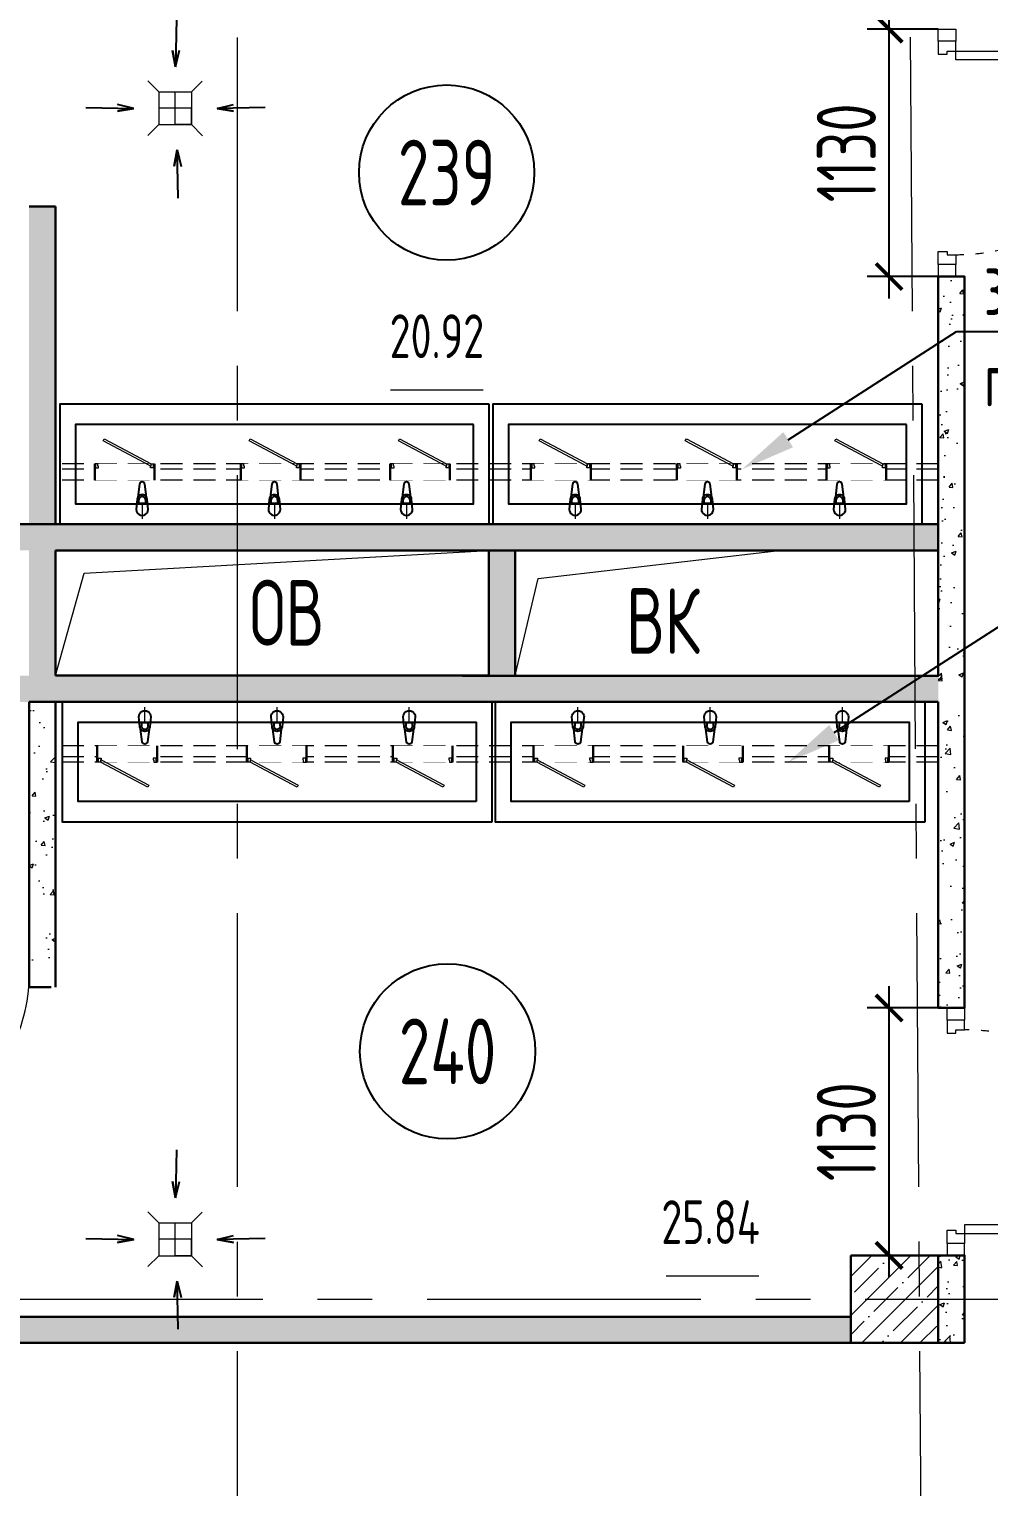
# Model space of a CAD drawing. Header units: millimetres. Extents: x -354900 to 8840672, y 0 to 292181.
# Drawn here: x -57246 to -52865, y 117744 to 124401 of the extents above; entities that cross this region are included whole.
import ezdxf
from ezdxf import colors
from ezdxf.entities.mleader import LeaderData, LeaderLine
from ezdxf.enums import TextEntityAlignment as Align
from ezdxf.math import Vec2, Vec3

# ---------------------------------------------------------------- set-up
doc = ezdxf.new("R2010")
doc.units = ezdxf.units.MM
doc.header["$MEASUREMENT"] = 0
doc.set_wipeout_variables(frame=1)
for name, pattern in [('ACAD_ISO03W100', [30, 12, -18]), ('ADSK_Штриховая_ш2 п1', [3, 2, -1]), ('CENTER', [2, 1.25, -0.25, 0.25, -0.25])]:
    doc.linetypes.add(name, pattern=pattern)
doc.layers.get('0').update_dxf_attribs({"color": 250, "lineweight": 9})
for name, color, linetype, lineweight in [('АР_Выноски АПР', 7, 'Continuous', 5), ('АР_Двери', 5, 'Continuous', 18), ('АР_Колонны', 5, 'Continuous', 30), ('АР_Колонны Штрих', 250, 'Continuous', 5), ('АР_Маркер экспликации', 239, 'Continuous', 13), ('АР_Номер помещения', 1, 'Continuous', 25), ('АР_Оси', 193, 'Continuous', 9), ('АР_Перегородки газоблок', 165, 'Continuous', 30), ('АР_Перегородки газоблок_Штрих', 165, 'Continuous', 5), ('АР_Помещения_площадь', 19, 'Continuous', 9), ('АР_Размеры дверей', 15, 'Continuous', 0), ('АР_тонкая линия', 250, 'Continuous', 0)]:
    doc.layers.add(name, color=color, linetype=linetype, lineweight=lineweight)
for name, color, linetype in [('АР_Отверстия', 251, 'Continuous'), ('ТХ_ВК_оборуд.ТХ', 250, 'Continuous'), ('ТХ_ВК_трапы', 5, 'Continuous'), ('ТХ_сантехника', 253, 'Continuous')]:
    doc.layers.add(name, color=color, linetype=linetype)
doc.styles.add('ICOCPEUR', font='isocpeur.ttf')
doc.styles.add('ISOCPEUR', font='isocpeur.ttf', dxfattribs={"width": 0.7})
doc.styles.get("Standard").update_dxf_attribs({"font": 'isocpeur.ttf'})
doc.dimstyles.new('R_100', dxfattribs={"dimtxt": 270, "dimasz": 120, "dimexe": 100, "dimexo": 0, "dimgap": 60, "dimtad": 1, "dimdec": 0, "dimrnd": 5, "dimzin": 0, "dimdsep": 46, "dimtxsty": 'ISOCPEUR', "dimblk": 'ARCHTICK', "dimcen": 0, "dimdle": 100, "dimclrd": 256, "dimclre": 256, "dimclrt": 256, "dimadec": 0, "dimazin": 0, "dimtfac": 2, "dimtdec": 0, "dimtofl": 0, "dimtmove": 1, "dimatfit": 3, "dimfxl": 1, "dimtvp": 3, "dimtolj": 1, "dimtzin": 0, "dimarcsym": 0})
pattern_1 = [(50, (0, 0), (215.17805, -18.82564), [22.5, -247.5]), (355, (0, 0), (-41.6254, 225.65764), [18, -198]), (100.45144, (17.93, -1.57), (173.55265, 206.832), [19.12206, -210.34263]), (46.1842, (0, 60), (320.1724, -49.6558), [33.75, -371.25]), (96.63564, (26.68, 55.86), (280.3986, 292.2356), [28.6831, -315.5141]), (351.18416, (0, 60), (280.3986, 292.2356), [27, -297]), (21, (30, 45), (179.07212, -120.78567), [22.5, -247.5]), (326, (30, 45), (72.9946, 217.545), [18, -198]), (71.45144, (44.92, 34.93), (252.0667, 96.75935), [19.12206, -210.34263]), (37.5, (0, 0), (3.647957, 99.868156), [0, -195.6, 0, -201, 0, -198.75]), (7.5, (0, 0), (78.92086, 118.32351), [0, -114.6, 0, -191.1, 0, -75.75]), (327.5, (-66.9, 0), (160.14673, -6.76646), [0, -75, 0, -234, 0, -310.5]), (317.5, (-96.9, 0), (174.95585, 30.0315), [0, -97.5, 0, -155.4, 0, -220.5])]

# ---------------------------------------------------------------- blocks, each defined once
blk = doc.blocks.new('*U10')
for p, q in [((0, 0), (0, 50)), ((700, 0), (700, 50))]:
    blk.add_line(p, q)
blk.add_lwpolyline([(0, 0), (606.2, -350), (628.1, -312.1), (21.9, 37.9)], close=True)
blk.add_arc((0, 0), 700, 330, 0)
blk = doc.blocks.new('*U498')
for points in [[(0, 0), (0, -80), (55, -80), (55, 0), (0, 0)], [(55, -80), (55, 0), (115, 0), (115, -40), (100, -40), (100, -80), (55, -80)], [(1075, -80), (1075, 0), (1015, 0), (1015, -40), (1030, -40), (1030, -80), (1075, -80)], [(1130, 0), (1130, -80), (1075, -80), (1075, 0), (1130, 0)]]:
    blk.add_lwpolyline(points)
blk.add_lwpolyline([(100, -80), (100, -1010), (140, -1010), (140, -80)], close=True)
at = {"linetype": 'ACAD_ISO03W100', "ltscale": 3}
blk.add_arc((100, -80), 930, 270, 0, dxfattribs=at)
blk = doc.blocks.new('*U453')
for points in [[(-55, -80), (-55, 0), (-115, 0), (-115, -40), (-100, -40), (-100, -80), (-55, -80)], [(0, 0), (0, -80), (-55, -80), (-55, 0), (0, 0)], [(-1130, 0), (-1130, -80), (-1075, -80), (-1075, 0), (-1130, 0)], [(-1075, -80), (-1075, 0), (-1015, 0), (-1015, -40), (-1030, -40), (-1030, -80), (-1075, -80)]]:
    blk.add_lwpolyline(points)
blk.add_lwpolyline([(-100, -80), (-100, -1010), (-140, -1010), (-140, -80)], close=True)
at = {"linetype": 'ACAD_ISO03W100', "ltscale": 3}
blk.add_arc((-100, -80), 930, 180, 270, dxfattribs=at)
blk = doc.blocks.new('*U58')
at = {"layer": 'АР_Номер помещения', "color": 7}
blk.add_circle((-10976.8, 1518.2), 400, dxfattribs=at)
at = {"layer": 'АР_Помещения_площадь', "color": 7}
blk.add_line((-10810.6, 524.5), (-11233, 524.5), dxfattribs=at)
at = {"color": 7, "style": 'ISOCPEUR', "width": 0.7, "flags": 1}
blk.add_attdef('КАТЕГОРИЯ', (-499.2, -2092.2), '', height=250, dxfattribs=at)
at = {"layer": 'АР_Номер помещения', "color": 7, "style": 'ISOCPEUR', "width": 0.7}
blk.add_attdef('НОМЕР_ПОМЕЩЕНИЯ', text='', height=300, dxfattribs=at).set_placement((-10976.8, 1518.2), align=Align.MIDDLE_CENTER)
at = {"layer": 'АР_Помещения_площадь', "color": 7, "lineweight": 30, "width": 0.7, "flags": 104}
blk.add_attdef('ИМЯ_ПОМЕЩЕНИЯ', text='', height=100, dxfattribs=at).set_placement((129.6, 1300.5), align=Align.MIDDLE_CENTER)
at = {"layer": 'АР_Помещения_площадь', "color": 7, "style": 'ISOCPEUR', "width": 0.7}
blk.add_attdef('ПЛОЩАДЬ_ПОМЕЩЕНИЯ', text='', height=200, dxfattribs=at).set_placement((-10805.7, 771), align=Align.MIDDLE_RIGHT)
blk = doc.blocks.new('*U59')
at = {"layer": 'АР_Номер помещения', "color": 7}
blk.add_circle((-10972.8, 1244.6), 400, dxfattribs=at)
at = {"layer": 'АР_Помещения_площадь', "color": 7}
blk.add_line((-9552.1, 218.3), (-9974.5, 218.3), dxfattribs=at)
at = {"color": 7, "style": 'ISOCPEUR', "width": 0.7, "flags": 1}
blk.add_attdef('КАТЕГОРИЯ', (-499.2, -2092.2), '', height=250, dxfattribs=at)
at = {"layer": 'АР_Номер помещения', "color": 7, "style": 'ISOCPEUR', "width": 0.7}
blk.add_attdef('НОМЕР_ПОМЕЩЕНИЯ', text='', height=300, dxfattribs=at).set_placement((-10972.8, 1244.6), align=Align.MIDDLE_CENTER)
at = {"layer": 'АР_Помещения_площадь', "color": 7, "lineweight": 30, "width": 0.7, "flags": 104}
blk.add_attdef('ИМЯ_ПОМЕЩЕНИЯ', text='', height=100, dxfattribs=at).set_placement((129.6, 1300.5), align=Align.MIDDLE_CENTER)
at = {"layer": 'АР_Помещения_площадь', "color": 7, "style": 'ISOCPEUR', "width": 0.7}
blk.add_attdef('ПЛОЩАДЬ_ПОМЕЩЕНИЯ', text='', height=200, dxfattribs=at).set_placement((-9547.3, 464.8), align=Align.MIDDLE_RIGHT)
blk = doc.blocks.new('Из_буфера31843')
for p, q in [((365.8, 166.1), (359.2, 113.1)), ((394.6, 113.1), (388, 166.1)), ((915.8, 166.1), (909.2, 113.1)), ((944.6, 113.1), (938, 166.1)), ((1465.7, 166.1), (1459.1, 113.1)), ((1494.5, 113.1), (1487.9, 166.1)), ((355.9, 103.6), (351.9, 61.7)), ((363.3, 86.6), (363.3, 101.5)), ((390.5, 86.6), (363.3, 86.6)), ((390.5, 101.5), (390.5, 86.6)), ((401.9, 61.7), (397.9, 103.6)), ((905.9, 103.6), (901.9, 61.7)), ((913.3, 86.6), (913.3, 101.5)), ((940.5, 86.6), (913.3, 86.6)), ((940.5, 101.5), (940.5, 86.6)), ((951.9, 61.7), (947.9, 103.6)), ((1455.8, 103.6), (1451.8, 61.7)), ((1463.2, 86.6), (1463.2, 101.5)), ((1490.4, 86.6), (1463.2, 86.6)), ((1490.4, 101.5), (1490.4, 86.6)), ((1501.8, 61.7), (1497.8, 103.6))]:
    blk.add_line(p, q)
at = {"lineweight": 13, "ltscale": 500}
for p, q in [((376.9, 85), (376.9, 22.5)), ((926.9, 85), (926.9, 22.5)), ((1476.9, 85), (1476.9, 22.5))]:
    blk.add_line(p, q, dxfattribs=at)
for points in [[(1819.9, 500), (33.9, 500), (33.9, 0), (1819.9, 0)], [(1754.9, 415), (98.9, 415), (98.9, 85), (1754.9, 85)]]:
    blk.add_lwpolyline(points, close=True)
for centre, major_axis, start_param, end_param in [((376.9, 101.7), (-14.9, 14.9), 4.498953, 6.496621), ((376.9, 164.7), (-7.91, 7.91), 4.051589, 6.943986), ((926.9, 101.7), (-14.9, 14.9), 4.498953, 6.496621), ((926.9, 164.7), (-7.91, 7.91), 4.051589, 6.943986), ((1476.8, 101.7), (-14.9, 14.9), 4.498953, 6.496621), ((1476.8, 164.7), (-7.91, 7.91), 4.051589, 6.943986), ((376.9, 61.7), (-17.7, -17.7), 5.497787, 8.63938), ((376.9, 101.7), (-14.9, -14.9), 4.925825, 5.40756), ((376.9, 101.5), (-9.62, 9.62), 3.926991, 7.068583), ((376.9, 101.7), (-14.9, 14.9), 4.017217, 4.498953), ((926.9, 61.7), (-17.7, -17.7), 5.497787, 8.63938), ((926.9, 101.7), (-14.9, -14.9), 4.925825, 5.40756), ((926.9, 101.5), (-9.62, 9.62), 3.926991, 7.068583), ((926.9, 101.7), (-14.9, 14.9), 4.017217, 4.498953), ((1476.8, 61.7), (-17.7, -17.7), 5.497787, 8.63938), ((1476.8, 101.7), (-14.9, -14.9), 4.925825, 5.40756), ((1476.8, 101.5), (-9.62, 9.62), 3.926991, 7.068583), ((1476.8, 101.7), (-14.9, 14.9), 4.017217, 4.498953)]:
    blk.add_ellipse(centre, major_axis=major_axis, ratio=1, start_param=start_param, end_param=end_param)
blk = doc.blocks.new('_ArchTick')
at = {"color": 0, "linetype": 'ByBlock', "const_width": 0.15}
blk.add_lwpolyline([(-0.5, -0.5), (0.5, 0.5)], dxfattribs=at)
blk = doc.blocks.new('*D497')
at = {"layer": 'АР_Размеры дверей', "lineweight": -2, "ltscale": 100, "transparency": 16777216}
for p, q in [((-53320.5, 118700.7), (-53320.5, 120030.7)), ((-53095.8, 119930.7), (-53420.5, 119930.7)), ((-53095.8, 118800.7), (-53420.5, 118800.7))]:
    blk.add_line(p, q, dxfattribs=at)
at = {"layer": 'АР_Размеры дверей', "lineweight": -2, "ltscale": 100, "transparency": 16777216, "xscale": 120, "yscale": 120, "zscale": 120}
for p, rotation in [((-53320.5, 119930.7), 90), ((-53320.5, 118800.7), 270)]:
    blk.add_blockref('_ArchTick', p, dxfattribs=dict(at, rotation=rotation))
at = {"layer": 'АР_Размеры дверей', "ltscale": 100, "transparency": 16777216, "insert": (-53515.5, 119365.7), "char_height": 270, "attachment_point": 5, "rotation": 90, "style": 'ISOCPEUR'}
blk.add_mtext('\\A1;1130', dxfattribs=at)
blk = doc.blocks.new('*D499')
at = {"layer": 'АР_Размеры дверей', "lineweight": -2, "ltscale": 100, "transparency": 16777216}
for p, q in [((-53320.5, 123170.7), (-53320.5, 124500.7)), ((-53095.8, 124400.7), (-53420.5, 124400.7)), ((-53095.8, 123270.7), (-53420.5, 123270.7))]:
    blk.add_line(p, q, dxfattribs=at)
at = {"layer": 'АР_Размеры дверей', "lineweight": -2, "ltscale": 100, "transparency": 16777216, "xscale": 120, "yscale": 120, "zscale": 120}
for p, rotation in [((-53320.5, 124400.7), 90), ((-53320.5, 123270.7), 270)]:
    blk.add_blockref('_ArchTick', p, dxfattribs=dict(at, rotation=rotation))
at = {"layer": 'АР_Размеры дверей', "ltscale": 100, "transparency": 16777216, "insert": (-53515.5, 123835.7), "char_height": 270, "attachment_point": 5, "rotation": 90, "style": 'ISOCPEUR'}
blk.add_mtext('\\A1;1130', dxfattribs=at)
blk = doc.blocks.new('Трап ТХ')
at = {"layer": 'ТХ_ВК_трапы', "color": 5, "lineweight": 0}
for p, q in [((305243.2, -196674.3), (305292.9, -196724.5)), ((305491.2, -196675.5), (305442.2, -196724.5)), ((305292.9, -196724.5), (305292.9, -196874.5)), ((305292.9, -196724.5), (305442.2, -196724.5)), ((305367.6, -196874.5), (305367.6, -196724.5)), ((305442.2, -196724.5), (305442.2, -196874.5)), ((305442.2, -196799.5), (305292.9, -196799.5)), ((305442.2, -196874.5), (305442.2, -196799.5)), ((305243.2, -196924.3), (305292.9, -196874.5)), ((305292.9, -196874.5), (305442.2, -196874.5)), ((305442.2, -196874.5), (305367.6, -196874.5)), ((305493.2, -196925.5), (305442.2, -196874.5))]:
    blk.add_line(p, q, dxfattribs=at)
blk = doc.blocks.new('A$C985b353d')
at = {"layer": 'ТХ_ВК_трапы', "ltscale": 100}
for p, q in [((6.4, 408.7), (2.2, 189.2)), ((2.2, 189.2), (-11.2, 263.5)), ((-11.2, 263.5), (2.2, 189.2)), ((2.2, 189.2), (19.8, 264.3)), ((-407.4, 3.3), (-187.9, -0.9)), ((-187.9, -0.9), (-263, 16.7)), ((192.3, -0.9), (267.4, 16.7)), ((411.8, 3.3), (192.3, -0.9)), ((-187.9, -0.9), (-262.2, -14.3)), ((-262.2, -14.3), (-187.9, -0.9)), ((192.3, -0.9), (266.6, -14.3)), ((266.6, -14.3), (192.3, -0.9)), ((9.7, -190.8), (-3.8, -265.2)), ((-3.8, -265.2), (9.7, -190.8)), ((13.8, -410.3), (9.7, -190.8)), ((9.7, -190.8), (27.3, -265.9))]:
    blk.add_line(p, q, dxfattribs=at)
blk = doc.blocks.new('*U610')
at = {"color": 7}
blk.add_wipeout([(-565, 60), (445, 60), (445, -218), (-565, -218)], dxfattribs=at)
for p, q in [((-530, 60), (-565, 60)), ((-550, 60), (-550, -10)), ((-550, -10), (-550, 60)), ((-510, 60), (-530, 60)), ((-510, 20), (-510, 60)), ((-500, 20), (-510, 20)), ((-500, -10), (-500, 20)), ((380, -10), (380, 20)), ((380, 20), (390, 20)), ((390, 20), (390, 60)), ((390, 60), (410, 60)), ((410, 60), (445, 60)), ((430, 60), (430, -10)), ((430, -10), (430, 60)), ((-565, -10), (-530, -10)), ((-530, -10), (-500, -10)), ((410, -10), (380, -10)), ((445, -10), (410, -10))]:
    blk.add_line(p, q)
at = {"lineweight": 30}
for p, q in [((-565, 60), (-565, -218)), ((445, 60), (445, -218))]:
    blk.add_line(p, q, dxfattribs=at)
blk.add_lwpolyline([(389, 60), (370, 25), (-424, 448), (-406, 483)], close=True)

msp = doc.modelspace()

# ---------------------------------------------------------------- hatches: boundary and pattern name
at = {"layer": 'АР_Колонны Штрих', "ltscale": 100}
h = msp.add_hatch(dxfattribs=at)
h.set_pattern_fill('ANSI35', color=256, scale=500)
h.set_pattern_definition([(45, (-1010547.86, 158672.16), (-88.388348, 88.388348), []), (45, (-1010459.47, 158672.16), (-88.388348, 88.388348), [156.25, -31.25, 0, -31.25])])
h.paths.add_polyline_path([(-53095.8, 118800.7), (-53495.8, 118800.7), (-53495.8, 118400.7), (-53095.8, 118400.7)])
at = {"layer": 'АР_Перегородки газоблок_Штрих', "ltscale": 100}
h = msp.add_hatch(dxfattribs=at)
h.set_pattern_fill('AR-CONC', color=256, scale=30)
h.set_pattern_definition(pattern_1)
h.paths.add_polyline_path([(-61590.8, 127350.7), (-61710.8, 127350.7), (-61710.8, 125985.7), (-62425.8, 125985.7), (-62425.8, 127350.7), (-62545.8, 127350.7), (-62545.8, 118520.7), (-64095.8, 118520.7), (-64095.8, 118400.7), (-59495.8, 118400.9), (-59495.8, 118520.9), (-62425.8, 118520.7), (-62425.8, 121328.5), (-60945.8, 121328.5), (-60945.8, 121328.5), (-57245.8, 121328.5), (-57245.8, 121328.5), (-53095.8, 121328.5), (-53095.8, 121448.2), (-55027, 121448.2), (-55026.9, 122020.3), (-55146.9, 122020.3), (-55147, 121448.3), (-57125.8, 121448.5), (-57125.8, 122020.3), (-57245.8, 122020.3), (-57245.8, 121448.5), (-58267.3, 121448.5), (-58267.3, 122020.3), (-58250.8, 122020.3), (-58147.3, 122020.3), (-58147.3, 121448.5), (-58250.8, 121448.5), (-59495.8, 121448.5), (-59495.8, 122020.3), (-59495.8, 121448.5), (-61065.8, 121448.5), (-61065.8, 122020.3), (-61065.8, 122020.3), (-61065.8, 121448.5), (-60945.8, 121448.5), (-60945.8, 122020.3), (-61065.8, 122020.3), (-61065.8, 121448.5), (-61590.8, 121448.5), (-61590.8, 122020.3), (-61590.8, 122020.3), (-61590.8, 121448.5), (-62425.8, 121448.5), (-62425.8, 122020.3), (-53095.7, 122020), (-53095.8, 121448.2), (-53095.8, 121448.2), (-53095.8, 122140.3), (-53818.1, 122140.1), (-57125.8, 122140.3), (-57125.8, 123590.3), (-57245.8, 123590.3), (-57245.8, 122140.3), (-62425.8, 122140.3), (-62425.8, 124400.7), (-59495.8, 124400.7), (-59495.8, 124520.7), (-62425.8, 124520.7), (-62425.8, 125985.7), (-61710.8, 125985.7), (-61710.8, 124520.7), (-61590.8, 124520.7)])
h = msp.add_hatch(dxfattribs=at)
h.set_pattern_fill('AR-CONC', color=256, scale=30)
h.set_pattern_definition(pattern_1)
h.paths.add_polyline_path([(-53095.8, 119930.7), (-53095.8, 123270.7), (-52975.8, 123270.7), (-52975.8, 119930.7)])
h = msp.add_hatch(dxfattribs=at)
h.set_pattern_fill('AR-CONC', color=256, scale=30)
h.set_pattern_definition(pattern_1)
h.paths.add_polyline_path([(-57245.8, 121328.5), (-57245.8, 120116.2), (-57125.8, 120116.2), (-57125.8, 121328.5)])
h = msp.add_hatch(dxfattribs=at)
h.set_pattern_fill('AR-CONC', color=256, scale=30)
h.set_pattern_definition(pattern_1)
h.paths.add_polyline_path([(-52975.8, 118600.7), (-53095.8, 118600.7), (-53095.8, 118400.7), (-52975.8, 118400.7)])
h.paths.add_polyline_path([(-52975.8, 118800.7), (-53095.8, 118800.7), (-53095.8, 118600.7), (-52975.8, 118600.7)])
h = msp.add_hatch(dxfattribs=at)
h.set_pattern_fill('AR-CONC', color=256, scale=30)
h.set_pattern_definition(pattern_1)
h.paths.add_polyline_path([(-53495.8, 118520.7), (-59095.8, 118520.7), (-59095.8, 118400.7), (-53495.8, 118400.7)])

# ---------------------------------------------------------------- linework, layer by layer
at = {"layer": 'АР_Колонны', "ltscale": 100}
msp.add_lwpolyline([(-53495.8, 118800.7), (-53095.8, 118800.7), (-53095.8, 118400.7), (-53495.8, 118400.7)], close=True, dxfattribs=at)
at = {"layer": 'АР_Оси', "linetype": 'CENTER', "ltscale": 1000}
for p, q in [((-56295.8, 134363.2), (-56295.8, 78630.8)), ((-53295.8, 134363.2), (-52895.8, 78630.8)), ((-89429.5, 118600.7), (-6251.1, 118600.7))]:
    msp.add_line(p, q, dxfattribs=at)
at = {"layer": 'АР_Перегородки газоблок', "ltscale": 100}
msp.add_line((-53095.8, 118400.7), (-52975.8, 118400.7), dxfattribs=at)
for points in [[(-57245.8, 123590.3), (-57125.8, 123590.3)], [(-57125.8, 123590.3), (-57125.8, 122140.3)], [(-53095.8, 121448.2), (-53095.8, 123270.7), (-52975.8, 123270.7), (-52975.8, 119930.7), (-53095.8, 119930.7)], [(-62425.8, 122140.3), (-55146.9, 122140.3)], [(-57125.8, 122140.3), (-53095.8, 122140.4)], [(-55386.9, 122020.3), (-57125.8, 122020.3)], [(-57125.8, 122020.3), (-57125.8, 121448.5)], [(-55146.9, 122020.3), (-57125.8, 122020.3)], [(-55266.9, 122020.3), (-53095.8, 122019.9)], [(-55146.9, 122020.3), (-55147, 121448.5)], [(-55026.9, 122020.3), (-55027, 121448.2)], [(-53095.8, 121448.2), (-53095.8, 122020.3)], [(-57125.8, 121448.5), (-55387, 121448.5)], [(-57125.8, 121448.5), (-55147, 121448.5)], [(-55267, 121448.2), (-53686.6, 121448.2)], [(-53698, 121448.2), (-53095.8, 121448.2)], [(-57245.8, 121328.5), (-53095.8, 121328.5)], [(-57245.8, 120026.2), (-57245.8, 121328.5)], [(-57245.8, 121328.5), (-55147, 121328.5)], [(-57125.8, 121328.5), (-57125.8, 120026.2)], [(-53095.8, 119930.7), (-53095.8, 121328.5)], [(-57145.8, 120026.2), (-57245.8, 120026.2)], [(-53095.8, 118800.7), (-52975.8, 118800.7), (-52975.8, 118400.7)], [(-53095.8, 118400.7), (-53095.8, 118800.7)], [(-59095.8, 118520.5), (-55323.1, 118520.7)], [(-55455.7, 118520.7), (-53495.8, 118520.7)], [(-53495.8, 118400.7), (-59095.8, 118400.7)]]:
    msp.add_lwpolyline(points, dxfattribs=at)
at = {"layer": 'АР_тонкая линия', "linetype": 'ADSK_Штриховая_ш2 п1', "ltscale": 50}
for points in [[(-53095.8, 122415.7), (-57125.8, 122415.7)], [(-53095.8, 122390.7), (-57125.8, 122390.7)], [(-53095.8, 122340.7), (-57125.8, 122340.7)], [(-53095.8, 121128.1), (-57125.8, 121128.1)], [(-53095.8, 121078.1), (-57125.8, 121078.1)], [(-53095.8, 121053.1), (-57125.8, 121053.1)]]:
    msp.add_lwpolyline(points, dxfattribs=at)
at = {"layer": 'АР_тонкая линия', "color": 18, "ltscale": 100, "true_color": 0x000000}
for points in [[(-57125.8, 121448.5), (-56994, 121915.9), (-55146.9, 122020.3)], [(-55026.9, 121448.3), (-54922.1, 121891.7), (-53821.9, 122020.1)]]:
    msp.add_lwpolyline(points, dxfattribs=at)

# ---------------------------------------------------------------- block references
at = {"layer": 'АР_Двери', "rotation": 90.00000000000001}
for name, p in [('*U453', (-53095.8, 124400.7)), ('*U498', (-53055.8, 118800.7))]:
    msp.add_blockref(name, p, dxfattribs=at)
at = {"layer": 'АР_Двери', "lineweight": 30}
msp.add_blockref('*U10', (-57945.8, 120076.2), dxfattribs=at)
at = {"layer": 'АР_Маркер экспликации'}
ref = msp.add_blockref('*U58', (-44363.2, 122227.5), dxfattribs=at)
ref.add_attrib('НОМЕР_ПОМЕЩЕНИЯ', '239', dxfattribs={"layer": 'АР_Номер помещения', "color": 7, "height": 300, "style": 'ISOCPEUR', "width": 0.7}).set_placement((-55340, 123745.7), align=Align.MIDDLE_CENTER)
ref.add_attrib('ПЛОЩАДЬ_ПОМЕЩЕНИЯ', '20.92', dxfattribs={"layer": 'АР_Помещения_площадь', "color": 7, "height": 200, "style": 'ISOCPEUR', "width": 0.7}).set_placement((-55168.9, 122998.5), align=Align.MIDDLE_RIGHT)
ref = msp.add_blockref('*U59', (-44363.2, 118487.9), dxfattribs=at)
ref.add_attrib('НОМЕР_ПОМЕЩЕНИЯ', '240', dxfattribs={"layer": 'АР_Номер помещения', "color": 7, "height": 300, "style": 'ISOCPEUR', "width": 0.7}).set_placement((-55336, 119732.5), align=Align.MIDDLE_CENTER)
ref.add_attrib('ПЛОЩАДЬ_ПОМЕЩЕНИЯ', '25.84', dxfattribs={"layer": 'АР_Помещения_площадь', "color": 7, "height": 200, "style": 'ISOCPEUR', "width": 0.7}).set_placement((-53910.4, 118952.7), align=Align.MIDDLE_RIGHT)
at = {"layer": 'АР_тонкая линия', "ltscale": 500}
for p in [(-56579.9, 124039.9), (-56579.9, 118874.5)]:
    msp.add_blockref('A$C985b353d', p, dxfattribs=at)
at = {"layer": 'ТХ_ВК_оборуд.ТХ'}
for p in [(-361947.5, 320839.4), (-361947.5, 315674)]:
    msp.add_blockref('Трап ТХ', p, dxfattribs=at)
at = {"layer": 'ТХ_сантехника', "xscale": 1.097155037848826, "yscale": 1.097155037848826, "zscale": 1.097155037848826}
for p in [(-57143.4, 122140), (-55166.7, 122140)]:
    msp.add_blockref('Из_буфера31843', p, dxfattribs=at)
at = {"layer": 'ТХ_сантехника', "xscale": -1.097155037848826, "yscale": 1.097155037848826, "zscale": 1.097155037848826, "rotation": 180}
for p in [(-57131.2, 121328.5), (-55154.1, 121328.5)]:
    msp.add_blockref('Из_буфера31843', p, dxfattribs=at)

# ---------------------------------------------------------------- texts
at = {"layer": 'АР_Отверстия', "ltscale": 100, "char_height": 300, "attachment_point": 5, "line_spacing_factor": 0.7, "style": 'ICOCPEUR'}
for s, insert in [('\\A1;{\\W0.7;ОВ}', (-56069.9, 121735.5)), ('\\A1;{\\W0.7;ВК}', (-54352.5, 121697.9))]:
    msp.add_mtext(s, dxfattribs=dict(at, insert=insert))

# ---------------------------------------------------------------- dimensions: what is measured, and where the dimension line sits
at = {"layer": 'АР_Размеры дверей', "ltscale": 100}
for base, p1, p2, picture, middle in [((-53320.5, 124400.7), (-53095.8, 123270.7), (-53095.8, 124400.7), '*D499', (-53515.5, 123835.7)), ((-53320.5, 119930.7), (-53095.8, 118800.7), (-53095.8, 119930.7), '*D497', (-53515.5, 119365.7))]:
    dim = msp.add_linear_dim(base=base, p1=p1, p2=p2, angle=90, dimstyle='R_100', override={"dimpost": '\\X', "dimfxl": 2.5, "dimarcsym": 2}, dxfattribs=at)
    dim.commit()
    dim.dimension.update_dxf_attribs({"geometry": picture, "text_midpoint": middle})

# ---------------------------------------------------------------- leaders
at = {"layer": 'АР_Выноски АПР'}
ml = msp.add_multileader_mtext('Standard', dxfattribs=at)
ml.set_content('зашивка сифонов \\Pпод раковинами', color=256, style='ISOCPEUR')
ml.set_leader_properties()
ml.build(insert=Vec2(0, 0))
ml.multileader.update_dxf_attribs({"text_left_attachment_type": 6, "text_right_attachment_type": 6, "dogleg_length": 100, "arrow_head_size": 250})
ctx = ml.context
ctx.base_point, ctx.char_height, ctx.arrow_head_size, ctx.landing_gap_size, ctx.plane_origin = Vec3(-52913.3, 123019.6), 250, 250, 25, Vec3(-47499.6, 132867.4)
ctx.left_attachment, ctx.right_attachment = 6, 6
notes = []
notes.append((ctx, [(0, (1, 1, 0), (-53013.3, 123019.6), (1, 0), 100, [(2, [(-53991.3, 122390.7)], 0, [])])]))
ctx.mtext.insert, ctx.mtext.width, ctx.mtext.defined_height, ctx.mtext.flow_direction = Vec3(-52888.3, 123344.6), 4200.765, 12.2, 5
ml = msp.add_multileader_mtext('Standard', dxfattribs=at)
ml.set_content('зашивка сифонов \\Pпод раковинами', color=256, style='ISOCPEUR')
ml.set_leader_properties()
ml.build(insert=Vec2(0, 0))
ml.multileader.update_dxf_attribs({"text_left_attachment_type": 6, "text_right_attachment_type": 6, "dogleg_length": 100, "arrow_head_size": 250})
ctx = ml.context
ctx.base_point, ctx.char_height, ctx.arrow_head_size, ctx.landing_gap_size, ctx.plane_origin = Vec3(-52703.8, 121682), 250, 250, 25, Vec3(-47290.1, 131529.8)
ctx.left_attachment, ctx.right_attachment = 6, 6
notes.append((ctx, [(0, (1, 1, 0), (-52803.8, 121682), (1, 0), 100, [(2, [(-53781.8, 121053.1)], 0, [])])]))
ctx.mtext.insert, ctx.mtext.width, ctx.mtext.defined_height, ctx.mtext.flow_direction = Vec3(-52678.8, 122007), 4200.765, 12.2, 5
for ctx, leaders in notes:
    for number, flags, end, landing, length, lines in leaders:
        leader = LeaderData()
        leader.index, (leader.has_last_leader_line, leader.has_dogleg_vector, leader.attachment_direction) = number, flags
        leader.last_leader_point, leader.dogleg_vector, leader.dogleg_length = Vec3(end), Vec3(landing), length
        for number, points, colour, breaks in lines:
            line = LeaderLine()
            line.index, line.vertices, line.color, line.breaks = number, Vec3.list(points), colors.encode_raw_color(colour), breaks
            leader.lines.append(line)
        ctx.leaders.append(leader)

# ---------------------------------------------------------------- next in the draw order: block references
at = {"layer": 'АР_Двери', "xscale": 0.2701273999331003, "yscale": 0.2701273999331003, "zscale": 0.2701273999331003}
for p, rotation in [((-56794.1, 122399.5), 0.002280706094175934), ((-56127.5, 122399.5), 0.002280706094175934), ((-55445.1, 122399.5), 0.002280706094175934), ((-54802.8, 122399.5), 0.002280706094175934), ((-54136.1, 122399.5), 0.002280706094175934), ((-53453.7, 122399.5), 0.002280706094175934), ((-56814.5, 121069.3), 180.0022807060942), ((-56132.2, 121069.3), 180.0022807060942), ((-55465.5, 121069.3), 180.0022807060942), ((-54823.2, 121069.3), 180.0022807060942), ((-54140.8, 121069.3), 180.0022807060942), ((-53474.1, 121069.3), 180.0022807060942)]:
    msp.add_blockref('*U610', p, dxfattribs=dict(at, rotation=rotation))

doc.saveas('drawing.dxf')
